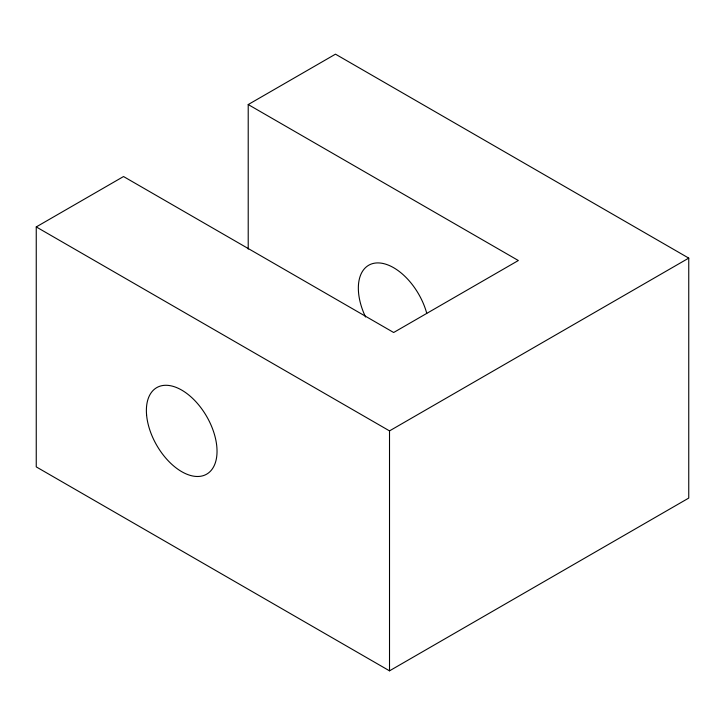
<?xml version="1.0" encoding="UTF-8"?>
<svg xmlns="http://www.w3.org/2000/svg" width="725" height="725" viewBox="0 0 725 725"><rect width="100%" height="100%" fill="white"/><g stroke="black" fill="none" stroke-linecap="round" stroke-linejoin="round"><path stroke-width="1.09" d="M248.213 104.554L335.485 54.167L688.75 258.118L688.75 498.075L389.515 670.833L36.25 466.882L36.25 226.925L123.531 176.538L393.666 332.503L518.348 260.52L248.213 104.554L248.213 249.092M36.25 226.925L389.515 430.886L688.75 258.118M389.515 430.886L389.515 670.833M365.563 316.997A49.962 28.846 60 0 1 376.583 262.948A49.962 28.846 60 0 1 426.744 313.282M146.577 414.863A49.962 28.846 60 0 0 202.474 475.872A49.962 28.846 60 0 0 196.076 401.913A49.962 28.846 60 0 0 146.577 414.863"/></g></svg>
